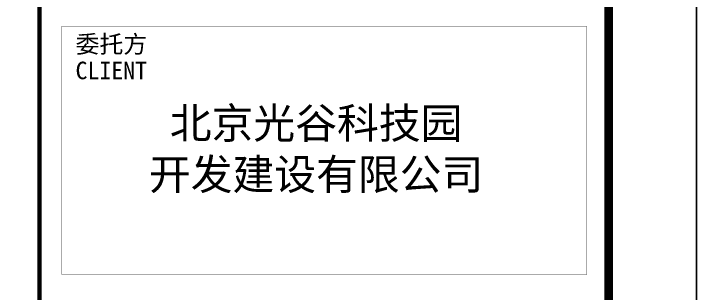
# Model space of a CAD drawing. Extents: x 776418 to 2076422, y -1170708 to 498544.
# Drawn here: x 984735 to 992531, y -1053665 to -1050477 of the extents above; entities that cross this region are included whole.
import ezdxf
from ezdxf.enums import TextEntityAlignment as Align

# ---------------------------------------------------------------- set-up
doc = ezdxf.new("R2010")
doc.units = 0
doc.header["$LTSCALE"] = 1000
doc.header["$MEASUREMENT"] = 0
doc.layers.get('0').update_dxf_attribs({"linetype": 'CONTINUOUS'})
for name, color, linetype in [('DIM-动力', 3, 'CONTINUOUS'), ('SHEET_LINE', 6, 'CONTINUOUS'), ('SHEET_TEXT', 7, 'CONTINUOUS'), ('TEL_TITLE', 7, 'CONTINUOUS'), ('WIRE-通讯', 4, 'CONTINUOUS'), ('字', 7, 'CONTINUOUS')]:
    doc.layers.add(name, color=color, linetype=linetype)
doc.styles.add('华文细黑', font='STXIHEI.TTF')

# ---------------------------------------------------------------- blocks, each defined once
blk = doc.blocks.new('A$C00115E70')
at = {"layer": 'WIRE-通讯', "ltscale": 0.001}
blk.add_lwpolyline([(-84100, 59400), (0, 59400), (0, 0), (-84100, 0)], close=True, dxfattribs=at)
blk = doc.blocks.new('A$C51FB5BAD')
at = {"layer": 'SHEET_LINE', "const_width": 50}
blk.add_lwpolyline([(-6500, -57400), (0, -57400), (0, -6150), (-6500, -6150)], close=True, dxfattribs=at)
at = {"layer": 'SHEET_LINE', "const_width": 4.999999999999995}
for points in [[(-250, -15439.90927883727), (-250, -12613.48509076354), (-6250, -12613.48509076354), (-6250, -15439.90927883727)], [(-6250, -15439.90927883727), (-250, -15439.90927883727)]]:
    blk.add_lwpolyline(points, dxfattribs=at)
at = {"layer": 'SHEET_TEXT', "style": '华文细黑'}
for s, p in [('委托方', (-6089.72352226777, -12713.9926520749)), ('CLIENT', (-6089.72352226777, -13013.9926520749))]:
    blk.add_text(s, height=200, dxfattribs=at).set_placement(p, align=Align.TOP_LEFT)
at = {"layer": '字', "insert": (-3342.695528067648, -14026.72747483291), "char_height": 350, "width": 78154.15673822165, "attachment_point": 5, "style": '华文细黑'}
blk.add_mtext('北京光谷科技园\\P开发建设有限公司', dxfattribs=at)

msp = doc.modelspace()

# ---------------------------------------------------------------- linework, layer by layer
at = {"layer": 'DIM-动力', "ltscale": 0.001}
msp.add_lwpolyline([(908431.4639519872, -1096410.235923385), (992531.4639519872, -1096410.235923385), (992531.4639519872, -1037010.235923385), (908431.4639519872, -1037010.235923385)], close=True, dxfattribs=at)
at = {"layer": 'TEL_TITLE'}
msp.add_lwpolyline([(908431.4639519872, -1096410.235923385), (992531.4639519872, -1096410.235923385), (992531.4639519872, -1037010.235923385), (908431.4639519872, -1037010.235923385)], close=True, dxfattribs=at)
at = {"layer": 'TEL_TITLE', "const_width": 100}
msp.add_lwpolyline([(910931.4639519872, -1095410.235923385), (991531.4639519872, -1095410.235923385), (991531.4639519872, -1038010.235923385), (910931.4639519872, -1038010.235923385)], close=True, dxfattribs=at)

# ---------------------------------------------------------------- block references
msp.add_blockref('A$C51FB5BAD', (991531.4639519872, -1038010.235923385))
at = {"layer": 'WIRE-通讯', "ltscale": 0.001}
msp.add_blockref('A$C00115E70', (992531.4639519872, -1096410.235923385), dxfattribs=at)

doc.saveas('drawing.dxf')
